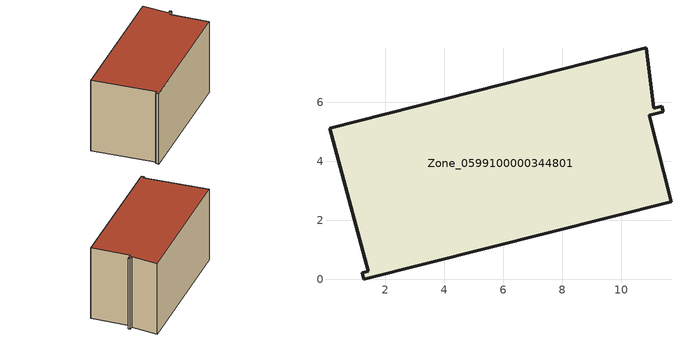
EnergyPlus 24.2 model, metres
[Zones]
Zone_0599100000344801
 floor ground (C_G): 11.1,5.79 11.38,5.86 11.42,5.68 10.95,5.56 11.68,2.62 1.28,0 1.22,0.22 1.42,0.27 0.11,5.11 10.85,7.84 z0
 wall outside (C_F): 1.22,0.22 1.28,0 11.68,2.62 10.95,5.56 11.42,5.68 11.38,5.86 11.1,5.79 10.85,7.84 0.11,5.11 1.42,0.27 1.22,0.22 z0:5.91
 roof outside (C_R): 0.11,5.11 1.42,0.27 1.22,0.22 1.28,0 11.68,2.62 10.95,5.56 11.42,5.68 11.38,5.86 11.1,5.79 10.85,7.84 z5.91
[BUILDING]
Pand.0599100000344801: North Axis=0; Terrain=City; Loads Convergence Tolerance Value=0.04; Temperature Convergence Tolerance Value=0.4; Solar Distribution=FullExterior; Maximum Number of Warmup Days=25; Minimum Number of Warmup Days=1
[Site:Location]
Rotterdam.The.Hague.AP_ZH_NLD Design_Conditions: Latitude=51.96; Longitude=4.45; Time Zone=1; Elevation=-4.5
[SITE:GROUNDTEMPERATURE:BUILDINGSURFACE]
18, 18, 18, 18, 18, 18, 18, 18, 18, 18, 18, 18
[MATERIAL] Thermal Absorptance=0.9; Solar Absorptance=0.7; Visible Absorptance=0.7
Name | Roughness | Thickness | Conductivity | Density | Specific Heat
G.TI.1992-2005 | MediumSmooth | 0.15 | 0.06 | 540 | 1210
F.TI.1992-2005 | Rough | 0.3 | 0.12 | 1920 | 840
R.TI.1992-2005 | MediumRough | 0.2 | 0.08 | 1500 | 1000
[CONSTRUCTION]
C_G: G.TI.1992-2005
C_F: F.TI.1992-2005
C_R: R.TI.1992-2005
[ZONE]
Zone_0599100000344801: Type=1; Multiplier=1; Ceiling Height=Autocalculate; Volume=Autocalculate; Floor Area=autocalculate; Part of Total Floor Area=Yes
[ZONEINFILTRATION:DESIGNFLOWRATE]
Infil_Zone_0599100000344801: Zone or ZoneList or Space or SpaceList=Zone_0599100000344801; Schedule=AlwaysOn; Design Flow Rate Calculation Method=Flow/Area; Flow Rate per Floor Area=0.0015; Constant Term Coefficient=1; Temperature Term Coefficient=0; Velocity Term Coefficient=0; Velocity Squared Term Coefficient=0
[HVACTEMPLATE:ZONE:IDEALLOADSAIRSYSTEM]
Zone_0599100000344801: Maximum Heating Supply Air Temperature=50; Minimum Cooling Supply Air Temperature=13; Maximum Heating Supply Air Humidity Ratio=0.0156; Minimum Cooling Supply Air Humidity Ratio=0.0077; Heating Limit=NoLimit; Cooling Limit=NoLimit; Dehumidification Control Type=ConstantSensibleHeatRatio; Cooling Sensible Heat Ratio=0.7; Dehumidification Setpoint=60; Humidification Control Type=None; Humidification Setpoint=30; Outdoor Air Method=None; Outdoor Air Flow Rate per Person=0.00944; Outdoor Air Flow Rate per Zone Floor Area=0; Outdoor Air Flow Rate per Zone=0; Demand Controlled Ventilation Type=None; Outdoor Air Economizer Type=NoEconomizer; Heat Recovery Type=None; Sensible Heat Recovery Effectiveness=0.7; Latent Heat Recovery Effectiveness=0.65
[ZONECONTROL:THERMOSTAT]
ThermostatControl_Zone_0599100000344801: Zone or ZoneList=Zone_0599100000344801; Control Type Schedule=DualSetpointControlType; Control 1=Thermostat_Zone_0599100000344801; Temperature Difference Between Cutout And Setpoint=0
[THERMOSTATSETPOINT:DUALSETPOINT]
Thermostat_Zone_0599100000344801: Heating Setpoint Temperature Schedule=HeatingSetpoint_Zone_0599100000344801; Cooling Setpoint Temperature Schedule=CoolingSetpoint_Zone_0599100000344801
[SCHEDULE:COMPACT]
HeatingSetpoint_Zone_0599100000344801: Through: 12/31, For: AllDays, Until: 24:00, 21
CoolingSetpoint_Zone_0599100000344801: Through: 12/31, For: AllDays, Until: 24:00, 24
DualSetpointControlType: Through: 12/31, For: AllDays, Until: 24:00, 4
AlwaysOn: Through: 12/31, For: AllDays, Until: 24:00, 1
